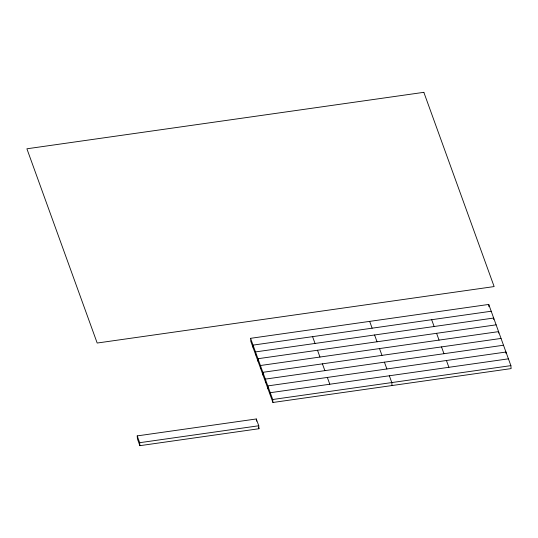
<?xml version="1.0" encoding="UTF-8"?>
<svg xmlns="http://www.w3.org/2000/svg" width="538" height="538" viewBox="0 0 538 538"><rect width="100%" height="100%" fill="white"/><g stroke="black" fill="none" stroke-linecap="round" stroke-linejoin="round"><path stroke-width="0.81" d="M250.58 338.321L488.746 304.441L510.885 365.632L511.1 368.604L272.927 402.478L250.789 341.294L250.58 338.321L272.719 399.505L272.927 402.478M491.207 311.24L253.035 345.12L253.25 348.093M496.13 324.838L257.958 358.718L258.173 361.684M501.046 338.436L262.88 372.316L263.089 375.282M503.507 345.235L265.335 379.108L265.55 382.081M508.43 358.833L270.258 392.706L270.466 395.679M272.719 399.505L510.885 365.632M137.21 435.901L256.296 418.967L258.758 425.766L258.966 428.732L139.88 445.672L137.425 438.873L137.21 435.901L139.672 442.7L139.88 445.672M139.672 442.7L258.758 425.766M431.664 319.713L434.126 326.512M436.587 333.311L439.048 340.103M441.503 346.902L443.964 353.701M446.426 360.5L448.887 367.299M369.667 321.381L372.121 328.18M374.582 334.979L377.044 341.778M379.505 348.577L381.96 355.376M384.421 362.175L386.883 368.974M389.344 375.773L391.798 382.572L392.014 385.538M312.578 336.647L315.039 343.446M317.501 350.245L319.962 357.044M322.417 363.843L324.878 370.642M327.339 377.441L329.801 384.24M258.422 427.226L258.966 428.732M506.076 353.52L505.969 352.034L267.796 385.907L268.011 388.88M498.692 333.123L498.585 331.637L260.419 365.517L260.627 368.483M493.776 319.525L493.669 318.039L255.496 351.919L255.711 354.892M488.746 304.441L488.907 306.673M256.296 418.967L256.458 421.193M423.85 92.328L26.9 148.791L97.183 343.036L494.133 286.572L423.85 92.328"/></g></svg>
